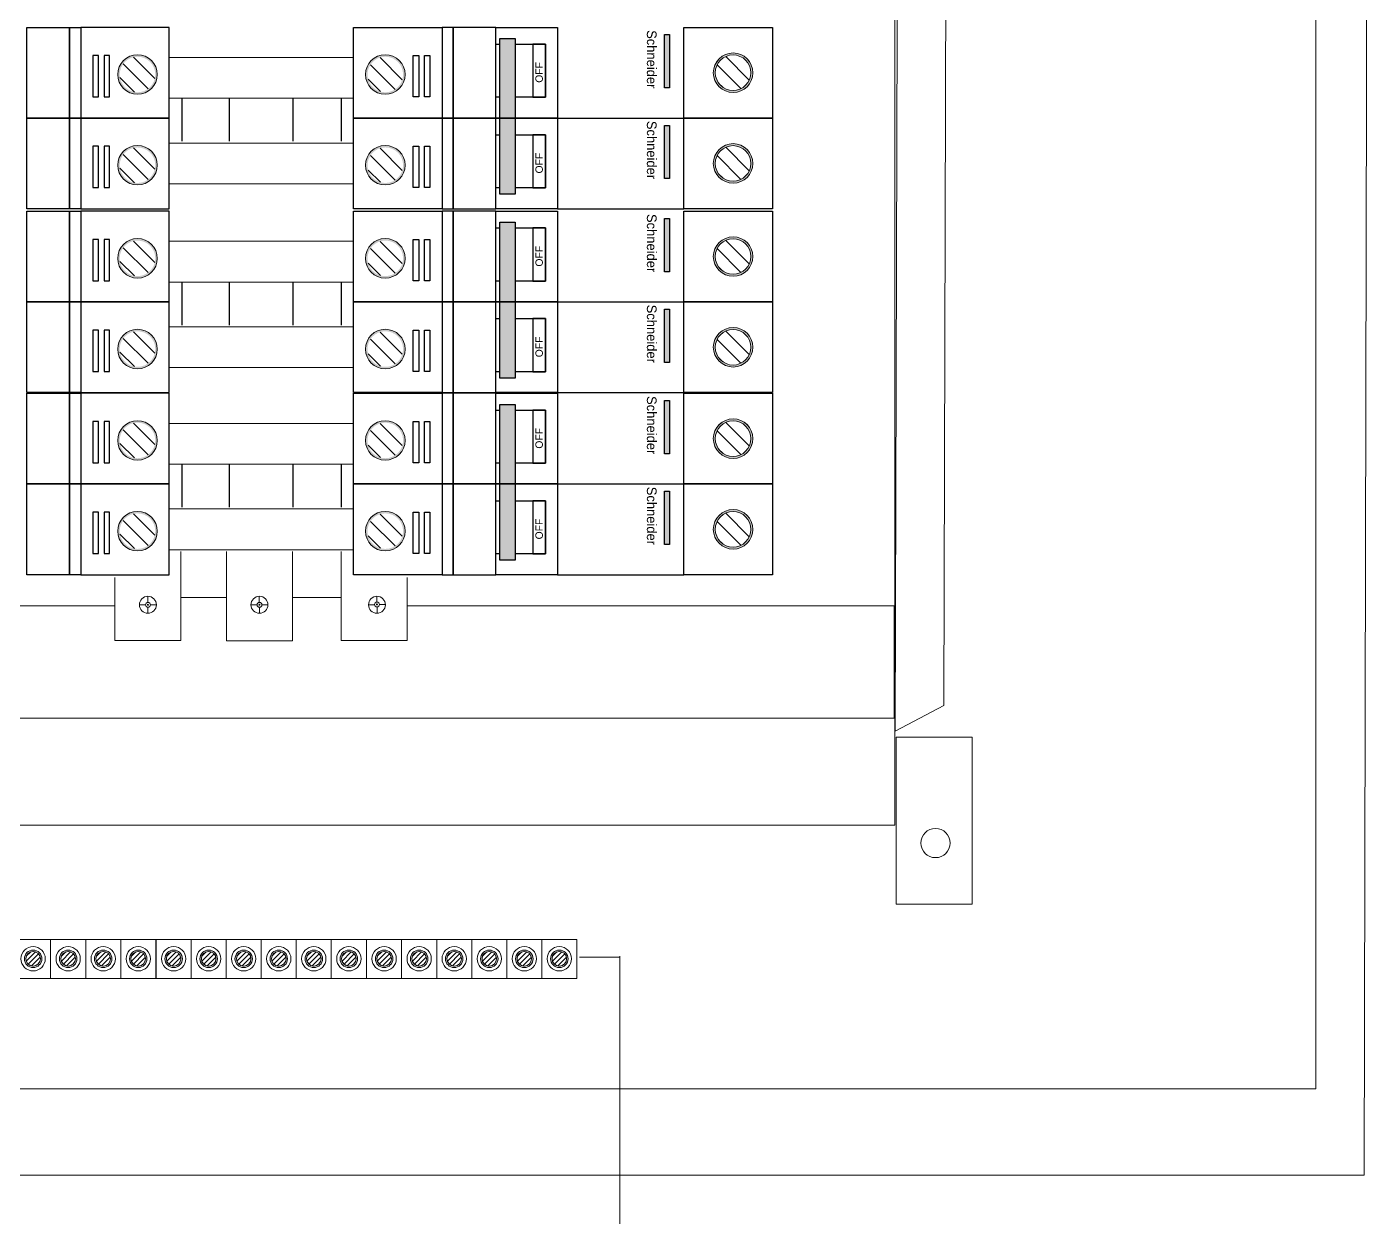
# Model space of a CAD drawing. Header units: inches. Extents: x 18739 to 22272, y 3658 to 7913.
# Drawn here: x 21770.38 to 21796.6, y 5304.57 to 5327.78 of the extents above; entities that cross this region are included whole.
import ezdxf

# ---------------------------------------------------------------- set-up
doc = ezdxf.new("R2010")
doc.units = ezdxf.units.IN
doc.header["$MEASUREMENT"] = 0
doc.layers.add('20-80AT', color=85, linetype='Continuous')
doc.layers.add('ENCLOSRURE', color=7, linetype='Continuous', lineweight=20)
doc.layers.add('LUGS', color=251, linetype='Continuous', lineweight=5)
doc.styles.get("Standard").update_dxf_attribs({"font": 'arial.ttf'})

msp = doc.modelspace()

# ---------------------------------------------------------------- hatches: boundary and pattern name
h = msp.add_hatch(color=3)
h.dxf.hatch_style = 1
h.paths.add_polyline_path([(21779.59569, 5327.55165), (21779.89728, 5327.55165), (21779.89728, 5324.51558), (21779.59569, 5324.51558)])
h = msp.add_hatch(color=3)
h.dxf.hatch_style = 1
h.paths.add_polyline_path([(21782.90729, 5327.6256), (21782.80587, 5327.6256), (21782.80587, 5326.58651), (21782.90729, 5326.58651)])
h = msp.add_hatch(color=3)
h.dxf.hatch_style = 1
h.paths.add_polyline_path([(21782.9073, 5325.85719), (21782.80588, 5325.85719), (21782.80588, 5324.8181), (21782.9073, 5324.8181)])
h = msp.add_hatch(color=3)
h.dxf.hatch_style = 1
h.paths.add_polyline_path([(21782.90729, 5324.04144), (21782.80587, 5324.04144), (21782.80587, 5323.00234), (21782.90729, 5323.00234)])
h = msp.add_hatch(color=3)
h.dxf.hatch_style = 1
h.paths.add_polyline_path([(21779.59569, 5323.96749), (21779.89728, 5323.96749), (21779.89728, 5320.93142), (21779.59569, 5320.93142)])
h = msp.add_hatch(color=3)
h.dxf.hatch_style = 1
h.paths.add_polyline_path([(21782.9073, 5322.27303), (21782.80588, 5322.27303), (21782.80588, 5321.23393), (21782.9073, 5321.23393)])
h = msp.add_hatch(color=3)
h.dxf.hatch_style = 1
h.paths.add_polyline_path([(21779.59569, 5320.41734), (21779.89728, 5320.41734), (21779.89728, 5317.38127), (21779.59569, 5317.38127)])
h = msp.add_hatch(color=3)
h.dxf.hatch_style = 1
h.paths.add_polyline_path([(21782.90729, 5320.49129), (21782.80587, 5320.49129), (21782.80587, 5319.4522), (21782.90729, 5319.4522)])
h = msp.add_hatch(color=3)
h.dxf.hatch_style = 1
h.paths.add_polyline_path([(21782.9073, 5318.72288), (21782.80588, 5318.72288), (21782.80588, 5317.68379), (21782.9073, 5317.68379)])
at = {"layer": 'ENCLOSRURE'}
h = msp.add_hatch(color=253, dxfattribs=at)
h.dxf.hatch_style = 1
h.paths.add_polyline_path([(21772.53545, 5326.46305, 1), (21772.53545, 5327.23383, 1)])
h.paths.add_polyline_path([(21772.53545, 5327.19499, -1), (21772.53545, 5326.5019, -1)], flags=16)
h = msp.add_hatch(dxfattribs=at)
h.set_pattern_fill('ANSI31', color=253, scale=1.86272, angle=90)
h.set_pattern_definition([(135, (16649.85008, -7617.76967), (-0.1646427027, -0.1646427027), [])])
h.paths.add_polyline_path([(21772.53545, 5327.19499, 1), (21772.53545, 5326.5019, 1)])
h = msp.add_hatch(color=253, dxfattribs=at)
h.dxf.hatch_style = 1
h.paths.add_polyline_path([(21777.36611, 5326.46306, -1), (21777.36611, 5327.23384, -1)])
h.paths.add_polyline_path([(21777.36611, 5327.19499, 1), (21777.36611, 5326.5019, 1)], flags=16)
h = msp.add_hatch(dxfattribs=at)
h.set_pattern_fill('ANSI31', color=253, scale=1.86272, angle=90)
h.set_pattern_definition([(135, (16649.7147, -7617.76966), (-0.1646427027, -0.1646427027), [])])
h.paths.add_polyline_path([(21777.36611, 5327.19499, -1), (21777.36611, 5326.5019, -1)])
h = msp.add_hatch(color=253, dxfattribs=at)
h.dxf.hatch_style = 1
h.paths.add_polyline_path([(21784.5308, 5326.8834, 1), (21783.76002, 5326.8834, 1)])
h.paths.add_polyline_path([(21784.49195, 5326.8834, 1), (21783.79886, 5326.8834, 1)], flags=16)
h = msp.add_hatch(dxfattribs=at)
h.set_pattern_fill('ANSI31', color=253, scale=1.86272, angle=90)
h.set_pattern_definition([(135, (16642.9354, -7617.7347), (-0.1646427027, -0.1646427027), [])])
h.paths.add_polyline_path([(21784.49195, 5326.8834, 1), (21783.79886, 5326.8834, 1)])
h = msp.add_hatch(color=253, dxfattribs=at)
h.dxf.hatch_style = 1
h.paths.add_polyline_path([(21772.53544, 5324.69465, 1), (21772.53544, 5325.46543, 1)])
h.paths.add_polyline_path([(21772.53544, 5325.42658, -1), (21772.53544, 5324.73349, -1)], flags=16)
h = msp.add_hatch(dxfattribs=at)
h.set_pattern_fill('ANSI31', color=253, scale=1.86272, angle=90)
h.set_pattern_definition([(135, (16649.85008, -7619.53807), (-0.1646427027, -0.1646427027), [])])
h.paths.add_polyline_path([(21772.53544, 5325.42658, 1), (21772.53544, 5324.73349, 1)])
h = msp.add_hatch(color=253, dxfattribs=at)
h.dxf.hatch_style = 1
h.paths.add_polyline_path([(21777.36613, 5324.69465, -1), (21777.36613, 5325.46543, -1)])
h.paths.add_polyline_path([(21777.36613, 5325.42658, 1), (21777.36613, 5324.73349, 1)], flags=16)
h = msp.add_hatch(dxfattribs=at)
h.set_pattern_fill('ANSI31', color=253, scale=1.86272, angle=90)
h.set_pattern_definition([(135, (16649.7147, -7619.53807), (-0.1646427027, -0.1646427027), [])])
h.paths.add_polyline_path([(21777.36613, 5325.42658, -1), (21777.36613, 5324.73349, -1)])
h = msp.add_hatch(color=253, dxfattribs=at)
h.dxf.hatch_style = 1
h.paths.add_polyline_path([(21784.53081, 5325.11499, 1), (21783.76003, 5325.11499, 1)])
h.paths.add_polyline_path([(21784.49196, 5325.11499, 1), (21783.79887, 5325.11499, 1)], flags=16)
h = msp.add_hatch(dxfattribs=at)
h.set_pattern_fill('ANSI31', color=253, scale=1.86272, angle=90)
h.set_pattern_definition([(135, (16642.93541, -7619.50312), (-0.1646427027, -0.1646427027), [])])
h.paths.add_polyline_path([(21784.49196, 5325.11499, 1), (21783.79887, 5325.11499, 1)])
h = msp.add_hatch(color=253, dxfattribs=at)
h.dxf.hatch_style = 1
h.paths.add_polyline_path([(21772.53545, 5322.87889, 1), (21772.53545, 5323.64967, 1)])
h.paths.add_polyline_path([(21772.53545, 5323.61083, -1), (21772.53545, 5322.91774, -1)], flags=16)
h = msp.add_hatch(dxfattribs=at)
h.set_pattern_fill('ANSI31', color=253, scale=1.86272, angle=90)
h.set_pattern_definition([(135, (16649.85008, -7621.35383), (-0.1646427027, -0.1646427027), [])])
h.paths.add_polyline_path([(21772.53545, 5323.61083, 1), (21772.53545, 5322.91774, 1)])
h = msp.add_hatch(color=253, dxfattribs=at)
h.dxf.hatch_style = 1
h.paths.add_polyline_path([(21777.36611, 5322.8789, -1), (21777.36611, 5323.64968, -1)])
h.paths.add_polyline_path([(21777.36611, 5323.61083, 1), (21777.36611, 5322.91774, 1)], flags=16)
h = msp.add_hatch(dxfattribs=at)
h.set_pattern_fill('ANSI31', color=253, scale=1.86272, angle=90)
h.set_pattern_definition([(135, (16649.7147, -7621.35382), (-0.1646427027, -0.1646427027), [])])
h.paths.add_polyline_path([(21777.36611, 5323.61083, -1), (21777.36611, 5322.91774, -1)])
h = msp.add_hatch(color=253, dxfattribs=at)
h.dxf.hatch_style = 1
h.paths.add_polyline_path([(21784.5308, 5323.29924, 1), (21783.76002, 5323.29924, 1)])
h.paths.add_polyline_path([(21784.49195, 5323.29924, 1), (21783.79886, 5323.29924, 1)], flags=16)
h = msp.add_hatch(dxfattribs=at)
h.set_pattern_fill('ANSI31', color=253, scale=1.86272, angle=90)
h.set_pattern_definition([(135, (16642.9354, -7621.31887), (-0.1646427027, -0.1646427027), [])])
h.paths.add_polyline_path([(21784.49195, 5323.29924, 1), (21783.79886, 5323.29924, 1)])
h = msp.add_hatch(color=253, dxfattribs=at)
h.dxf.hatch_style = 1
h.paths.add_polyline_path([(21772.53544, 5321.11049, 1), (21772.53544, 5321.88127, 1)])
h.paths.add_polyline_path([(21772.53544, 5321.84242, -1), (21772.53544, 5321.14933, -1)], flags=16)
h = msp.add_hatch(dxfattribs=at)
h.set_pattern_fill('ANSI31', color=253, scale=1.86272, angle=90)
h.set_pattern_definition([(135, (16649.85008, -7623.12223), (-0.1646427027, -0.1646427027), [])])
h.paths.add_polyline_path([(21772.53544, 5321.84242, 1), (21772.53544, 5321.14933, 1)])
h = msp.add_hatch(color=253, dxfattribs=at)
h.dxf.hatch_style = 1
h.paths.add_polyline_path([(21777.36613, 5321.11049, -1), (21777.36613, 5321.88127, -1)])
h.paths.add_polyline_path([(21777.36613, 5321.84242, 1), (21777.36613, 5321.14933, 1)], flags=16)
h = msp.add_hatch(dxfattribs=at)
h.set_pattern_fill('ANSI31', color=253, scale=1.86272, angle=90)
h.set_pattern_definition([(135, (16649.7147, -7623.12223), (-0.1646427027, -0.1646427027), [])])
h.paths.add_polyline_path([(21777.36613, 5321.84242, -1), (21777.36613, 5321.14933, -1)])
h = msp.add_hatch(color=253, dxfattribs=at)
h.dxf.hatch_style = 1
h.paths.add_polyline_path([(21784.53081, 5321.53083, 1), (21783.76003, 5321.53083, 1)])
h.paths.add_polyline_path([(21784.49196, 5321.53083, 1), (21783.79887, 5321.53083, 1)], flags=16)
h = msp.add_hatch(dxfattribs=at)
h.set_pattern_fill('ANSI31', color=253, scale=1.86272, angle=90)
h.set_pattern_definition([(135, (16642.93541, -7623.08728), (-0.1646427027, -0.1646427027), [])])
h.paths.add_polyline_path([(21784.49196, 5321.53083, 1), (21783.79887, 5321.53083, 1)])
h = msp.add_hatch(color=253, dxfattribs=at)
h.dxf.hatch_style = 1
h.paths.add_polyline_path([(21772.53545, 5319.32874, 1), (21772.53545, 5320.09952, 1)])
h.paths.add_polyline_path([(21772.53545, 5320.06068, -1), (21772.53545, 5319.36759, -1)], flags=16)
h = msp.add_hatch(color=253, dxfattribs=at)
h.dxf.hatch_style = 1
h.paths.add_polyline_path([(21777.36611, 5319.32875, -1), (21777.36611, 5320.09953, -1)])
h.paths.add_polyline_path([(21777.36611, 5320.06068, 1), (21777.36611, 5319.36759, 1)], flags=16)
h = msp.add_hatch(color=253, dxfattribs=at)
h.dxf.hatch_style = 1
h.paths.add_polyline_path([(21784.5308, 5319.74909, 1), (21783.76002, 5319.74909, 1)])
h.paths.add_polyline_path([(21784.49195, 5319.74909, 1), (21783.79886, 5319.74909, 1)], flags=16)
h = msp.add_hatch(dxfattribs=at)
h.set_pattern_fill('ANSI31', color=253, scale=1.86272, angle=90)
h.set_pattern_definition([(135, (16642.9354, -7624.86902), (-0.1646427027, -0.1646427027), [])])
h.paths.add_polyline_path([(21784.49195, 5319.74909, 1), (21783.79886, 5319.74909, 1)])
h = msp.add_hatch(dxfattribs=at)
h.set_pattern_fill('ANSI31', color=253, scale=1.86272, angle=90)
h.set_pattern_definition([(135, (16649.85008, -7624.90398), (-0.1646427027, -0.1646427027), [])])
h.paths.add_polyline_path([(21772.53545, 5320.06068, 1), (21772.53545, 5319.36759, 1)])
h = msp.add_hatch(dxfattribs=at)
h.set_pattern_fill('ANSI31', color=253, scale=1.86272, angle=90)
h.set_pattern_definition([(135, (16649.7147, -7624.90397), (-0.1646427027, -0.1646427027), [])])
h.paths.add_polyline_path([(21777.36611, 5320.06068, -1), (21777.36611, 5319.36759, -1)])
h = msp.add_hatch(color=253, dxfattribs=at)
h.dxf.hatch_style = 1
h.paths.add_polyline_path([(21772.53544, 5317.56034, 1), (21772.53544, 5318.33112, 1)])
h.paths.add_polyline_path([(21772.53544, 5318.29227, -1), (21772.53544, 5317.59918, -1)], flags=16)
h = msp.add_hatch(dxfattribs=at)
h.set_pattern_fill('ANSI31', color=253, scale=1.86272, angle=90)
h.set_pattern_definition([(135, (16649.85008, -7626.67238), (-0.1646427027, -0.1646427027), [])])
h.paths.add_polyline_path([(21772.53544, 5318.29227, 1), (21772.53544, 5317.59918, 1)])
h = msp.add_hatch(color=253, dxfattribs=at)
h.dxf.hatch_style = 1
h.paths.add_polyline_path([(21777.36613, 5317.56034, -1), (21777.36613, 5318.33112, -1)])
h.paths.add_polyline_path([(21777.36613, 5318.29227, 1), (21777.36613, 5317.59918, 1)], flags=16)
h = msp.add_hatch(dxfattribs=at)
h.set_pattern_fill('ANSI31', color=253, scale=1.86272, angle=90)
h.set_pattern_definition([(135, (16649.7147, -7626.67238), (-0.1646427027, -0.1646427027), [])])
h.paths.add_polyline_path([(21777.36613, 5318.29227, -1), (21777.36613, 5317.59918, -1)])
h = msp.add_hatch(color=253, dxfattribs=at)
h.dxf.hatch_style = 1
h.paths.add_polyline_path([(21784.53081, 5317.98068, 1), (21783.76003, 5317.98068, 1)])
h.paths.add_polyline_path([(21784.49196, 5317.98068, 1), (21783.79887, 5317.98068, 1)], flags=16)
h = msp.add_hatch(dxfattribs=at)
h.set_pattern_fill('ANSI31', color=253, scale=1.86272, angle=90)
h.set_pattern_definition([(135, (16642.93541, -7626.63743), (-0.1646427027, -0.1646427027), [])])
h.paths.add_polyline_path([(21784.49196, 5317.98068, 1), (21783.79887, 5317.98068, 1)])
h = msp.add_hatch(color=4, dxfattribs=at)
h.dxf.hatch_style = 1
h.paths.add_polyline_path([(21770.33058, 5309.60813, 1), (21770.67144, 5309.60813, 1)])
h.paths.add_polyline_path([(21770.3596, 5309.60813, 1), (21770.64241, 5309.60813, 1)], flags=16)
h = msp.add_hatch(dxfattribs=at)
h.set_pattern_fill('ANSI31', color=4, scale=0.54387, angle=-180)
h.set_pattern_definition([(225, (22518.225846, 4716.98511), (0.0480717483, -0.0480717483), [])])
h.paths.add_polyline_path([(21770.3596, 5309.60813, 1), (21770.64241, 5309.60813, 1)])
h = msp.add_hatch(color=4, dxfattribs=at)
h.dxf.hatch_style = 1
h.paths.add_polyline_path([(21771.01365, 5309.60813, 1), (21771.35452, 5309.60813, 1)])
h.paths.add_polyline_path([(21771.04268, 5309.60813, 1), (21771.32549, 5309.60813, 1)], flags=16)
h = msp.add_hatch(dxfattribs=at)
h.set_pattern_fill('ANSI31', color=4, scale=0.54387, angle=-180)
h.set_pattern_definition([(225, (22518.908924, 4716.98511), (0.0480717483, -0.0480717483), [])])
h.paths.add_polyline_path([(21771.04268, 5309.60813, 1), (21771.32549, 5309.60813, 1)])
h = msp.add_hatch(color=4, dxfattribs=at)
h.dxf.hatch_style = 1
h.paths.add_polyline_path([(21771.69673, 5309.60813, 1), (21772.0376, 5309.60813, 1)])
h.paths.add_polyline_path([(21771.72576, 5309.60813, 1), (21772.00857, 5309.60813, 1)], flags=16)
h = msp.add_hatch(dxfattribs=at)
h.set_pattern_fill('ANSI31', color=4, scale=0.54387, angle=-180)
h.set_pattern_definition([(225, (22519.592, 4716.98511), (0.0480717483, -0.0480717483), [])])
h.paths.add_polyline_path([(21771.72576, 5309.60813, 1), (21772.00857, 5309.60813, 1)])
h = msp.add_hatch(color=4, dxfattribs=at)
h.dxf.hatch_style = 1
h.paths.add_polyline_path([(21772.37981, 5309.60813, 1), (21772.72068, 5309.60813, 1)])
h.paths.add_polyline_path([(21772.40884, 5309.60813, 1), (21772.69165, 5309.60813, 1)], flags=16)
h = msp.add_hatch(dxfattribs=at)
h.set_pattern_fill('ANSI31', color=4, scale=0.54387, angle=-180)
h.set_pattern_definition([(225, (22520.27508, 4716.98511), (0.0480717483, -0.0480717483), [])])
h.paths.add_polyline_path([(21772.40884, 5309.60813, 1), (21772.69165, 5309.60813, 1)])
h = msp.add_hatch(color=4, dxfattribs=at)
h.dxf.hatch_style = 1
h.paths.add_polyline_path([(21773.0697, 5309.60813, 1), (21773.41057, 5309.60813, 1)])
h.paths.add_polyline_path([(21773.09873, 5309.60813, 1), (21773.38154, 5309.60813, 1)], flags=16)
h = msp.add_hatch(dxfattribs=at)
h.set_pattern_fill('ANSI31', color=4, scale=0.54387, angle=-180)
h.set_pattern_definition([(225, (22520.96497, 4716.98511), (0.0480717483, -0.0480717483), [])])
h.paths.add_polyline_path([(21773.09873, 5309.60813, 1), (21773.38154, 5309.60813, 1)])
h = msp.add_hatch(color=4, dxfattribs=at)
h.dxf.hatch_style = 1
h.paths.add_polyline_path([(21773.75278, 5309.60813, 1), (21774.09364, 5309.60813, 1)])
h.paths.add_polyline_path([(21773.7818, 5309.60813, 1), (21774.06461, 5309.60813, 1)], flags=16)
h = msp.add_hatch(dxfattribs=at)
h.set_pattern_fill('ANSI31', color=4, scale=0.54387, angle=-180)
h.set_pattern_definition([(225, (22521.648046, 4716.98511), (0.0480717483, -0.0480717483), [])])
h.paths.add_polyline_path([(21773.7818, 5309.60813, 1), (21774.06461, 5309.60813, 1)])
h = msp.add_hatch(color=4, dxfattribs=at)
h.dxf.hatch_style = 1
h.paths.add_polyline_path([(21774.43585, 5309.60813, 1), (21774.77672, 5309.60813, 1)])
h.paths.add_polyline_path([(21774.46488, 5309.60813, 1), (21774.74769, 5309.60813, 1)], flags=16)
h = msp.add_hatch(dxfattribs=at)
h.set_pattern_fill('ANSI31', color=4, scale=0.54387, angle=-180)
h.set_pattern_definition([(225, (22522.331123, 4716.98511), (0.0480717483, -0.0480717483), [])])
h.paths.add_polyline_path([(21774.46488, 5309.60813, 1), (21774.74769, 5309.60813, 1)])
h = msp.add_hatch(color=4, dxfattribs=at)
h.dxf.hatch_style = 1
h.paths.add_polyline_path([(21775.11893, 5309.60813, 1), (21775.4598, 5309.60813, 1)])
h.paths.add_polyline_path([(21775.14796, 5309.60813, 1), (21775.43077, 5309.60813, 1)], flags=16)
h = msp.add_hatch(dxfattribs=at)
h.set_pattern_fill('ANSI31', color=4, scale=0.54387, angle=-180)
h.set_pattern_definition([(225, (22523.0142, 4716.98511), (0.0480717483, -0.0480717483), [])])
h.paths.add_polyline_path([(21775.14796, 5309.60813, 1), (21775.43077, 5309.60813, 1)])
h = msp.add_hatch(color=4, dxfattribs=at)
h.dxf.hatch_style = 1
h.paths.add_polyline_path([(21775.80201, 5309.60813, 1), (21776.14288, 5309.60813, 1)])
h.paths.add_polyline_path([(21775.83104, 5309.60813, 1), (21776.11385, 5309.60813, 1)], flags=16)
h = msp.add_hatch(dxfattribs=at)
h.set_pattern_fill('ANSI31', color=4, scale=0.54387, angle=-180)
h.set_pattern_definition([(225, (22523.69728, 4716.98511), (0.0480717483, -0.0480717483), [])])
h.paths.add_polyline_path([(21775.83104, 5309.60813, 1), (21776.11385, 5309.60813, 1)])
h = msp.add_hatch(color=4, dxfattribs=at)
h.dxf.hatch_style = 1
h.paths.add_polyline_path([(21776.48509, 5309.60813, 1), (21776.82595, 5309.60813, 1)])
h.paths.add_polyline_path([(21776.51411, 5309.60813, 1), (21776.79692, 5309.60813, 1)], flags=16)
h = msp.add_hatch(dxfattribs=at)
h.set_pattern_fill('ANSI31', color=4, scale=0.54387, angle=-180)
h.set_pattern_definition([(225, (22524.380356, 4716.98511), (0.0480717483, -0.0480717483), [])])
h.paths.add_polyline_path([(21776.51411, 5309.60813, 1), (21776.79692, 5309.60813, 1)])
h = msp.add_hatch(color=4, dxfattribs=at)
h.dxf.hatch_style = 1
h.paths.add_polyline_path([(21777.173, 5309.60813, 1), (21777.51387, 5309.60813, 1)])
h.paths.add_polyline_path([(21777.20203, 5309.60813, 1), (21777.48484, 5309.60813, 1)], flags=16)
h = msp.add_hatch(dxfattribs=at)
h.set_pattern_fill('ANSI31', color=4, scale=0.54387, angle=-180)
h.set_pattern_definition([(225, (22525.06827, 4716.98511), (0.0480717483, -0.0480717483), [])])
h.paths.add_polyline_path([(21777.20203, 5309.60813, 1), (21777.48484, 5309.60813, 1)])
h = msp.add_hatch(color=4, dxfattribs=at)
h.dxf.hatch_style = 1
h.paths.add_polyline_path([(21777.85608, 5309.60813, 1), (21778.19695, 5309.60813, 1)])
h.paths.add_polyline_path([(21777.88511, 5309.60813, 1), (21778.16792, 5309.60813, 1)], flags=16)
h = msp.add_hatch(dxfattribs=at)
h.set_pattern_fill('ANSI31', color=4, scale=0.54387, angle=-180)
h.set_pattern_definition([(225, (22525.75135, 4716.98511), (0.0480717483, -0.0480717483), [])])
h.paths.add_polyline_path([(21777.88511, 5309.60813, 1), (21778.16792, 5309.60813, 1)])
h = msp.add_hatch(color=4, dxfattribs=at)
h.dxf.hatch_style = 1
h.paths.add_polyline_path([(21778.53916, 5309.60813, 1), (21778.88002, 5309.60813, 1)])
h.paths.add_polyline_path([(21778.56819, 5309.60813, 1), (21778.851, 5309.60813, 1)], flags=16)
h = msp.add_hatch(dxfattribs=at)
h.set_pattern_fill('ANSI31', color=4, scale=0.54387, angle=-180)
h.set_pattern_definition([(225, (22526.43443, 4716.98511), (0.0480717483, -0.0480717483), [])])
h.paths.add_polyline_path([(21778.56819, 5309.60813, 1), (21778.851, 5309.60813, 1)])
h = msp.add_hatch(color=4, dxfattribs=at)
h.dxf.hatch_style = 1
h.paths.add_polyline_path([(21779.22224, 5309.60813, 1), (21779.5631, 5309.60813, 1)])
h.paths.add_polyline_path([(21779.25126, 5309.60813, 1), (21779.53407, 5309.60813, 1)], flags=16)
h = msp.add_hatch(dxfattribs=at)
h.set_pattern_fill('ANSI31', color=4, scale=0.54387, angle=-180)
h.set_pattern_definition([(225, (22527.117505, 4716.98511), (0.0480717483, -0.0480717483), [])])
h.paths.add_polyline_path([(21779.25126, 5309.60813, 1), (21779.53407, 5309.60813, 1)])
h = msp.add_hatch(color=4, dxfattribs=at)
h.dxf.hatch_style = 1
h.paths.add_polyline_path([(21779.90531, 5309.60813, 1), (21780.24618, 5309.60813, 1)])
h.paths.add_polyline_path([(21779.93434, 5309.60813, 1), (21780.21715, 5309.60813, 1)], flags=16)
h = msp.add_hatch(dxfattribs=at)
h.set_pattern_fill('ANSI31', color=4, scale=0.54387, angle=-180)
h.set_pattern_definition([(225, (22527.80058, 4716.98511), (0.0480717483, -0.0480717483), [])])
h.paths.add_polyline_path([(21779.93434, 5309.60813, 1), (21780.21715, 5309.60813, 1)])
h = msp.add_hatch(color=4, dxfattribs=at)
h.dxf.hatch_style = 1
h.paths.add_polyline_path([(21780.58839, 5309.60813, 1), (21780.92926, 5309.60813, 1)])
h.paths.add_polyline_path([(21780.61742, 5309.60813, 1), (21780.90023, 5309.60813, 1)], flags=16)
h = msp.add_hatch(dxfattribs=at)
h.set_pattern_fill('ANSI31', color=4, scale=0.54387, angle=-180)
h.set_pattern_definition([(225, (22528.48366, 4716.98511), (0.0480717483, -0.0480717483), [])])
h.paths.add_polyline_path([(21780.61742, 5309.60813, 1), (21780.90023, 5309.60813, 1)])

# ---------------------------------------------------------------- linework, layer by layer
at = {"color": 0}
for p, q in [((21773.40301, 5326.3811), (21773.40301, 5325.54742)), ((21774.32226, 5326.3811), (21774.32226, 5325.54742)), ((21775.56208, 5326.3811), (21775.56208, 5325.54742)), ((21776.50611, 5326.3811), (21776.50611, 5325.54742)), ((21780.72569, 5324.23092), (21783.18767, 5324.23092)), ((21773.40301, 5322.79694), (21773.40301, 5321.96326)), ((21774.32226, 5322.79694), (21774.32226, 5321.96326)), ((21775.56208, 5322.79694), (21775.56208, 5321.96326)), ((21776.50611, 5322.79694), (21776.50611, 5321.96326)), ((21780.72569, 5320.64676), (21783.18767, 5320.64676)), ((21773.40301, 5319.24679), (21773.40301, 5318.41311)), ((21774.32226, 5319.24679), (21774.32226, 5318.41311)), ((21775.56208, 5319.24679), (21775.56208, 5318.41311)), ((21776.50611, 5319.24679), (21776.50611, 5318.41311)), ((21780.72569, 5317.09661), (21783.18767, 5317.09661))]:
    msp.add_line(p, q, dxfattribs=at)
at = {"color": 3}
for points in [[(21779.59569, 5324.51558), (21779.59569, 5327.55165), (21779.89728, 5327.55165), (21779.89728, 5324.51558)], [(21782.90729, 5327.6256), (21782.90729, 5326.58651), (21782.80587, 5326.58651), (21782.80587, 5327.6256)], [(21782.9073, 5325.85719), (21782.9073, 5324.8181), (21782.80588, 5324.8181), (21782.80588, 5325.85719)], [(21782.90729, 5324.04144), (21782.90729, 5323.00234), (21782.80587, 5323.00234), (21782.80587, 5324.04144)], [(21779.59569, 5320.93142), (21779.59569, 5323.96749), (21779.89728, 5323.96749), (21779.89728, 5320.93142)], [(21782.9073, 5322.27303), (21782.9073, 5321.23393), (21782.80588, 5321.23393), (21782.80588, 5322.27303)], [(21779.59569, 5317.38127), (21779.59569, 5320.41734), (21779.89728, 5320.41734), (21779.89728, 5317.38127)], [(21782.90729, 5320.49129), (21782.90729, 5319.4522), (21782.80587, 5319.4522), (21782.80587, 5320.49129)], [(21782.9073, 5318.72288), (21782.9073, 5317.68379), (21782.80588, 5317.68379), (21782.80588, 5318.72288)]]:
    msp.add_lwpolyline(points, close=True, dxfattribs=at)
at = {"layer": '20-80AT', "color": 0}
for p, q in [((21780.72567, 5325.99938), (21783.18766, 5325.99932)), ((21780.72567, 5324.23101), (21783.18766, 5324.23095)), ((21780.72567, 5322.41521), (21783.18766, 5322.41516)), ((21780.72567, 5320.64684), (21783.18766, 5320.64679)), ((21780.72567, 5318.86507), (21783.18766, 5318.86501)), ((21780.72567, 5317.0967), (21783.18766, 5317.09664))]:
    msp.add_line(p, q, dxfattribs=at)
for points in [[(21770.37972, 5327.76779), (21771.21187, 5327.76779), (21771.21187, 5325.99938), (21770.37972, 5325.99938)], [(21771.21187, 5327.76779), (21771.42966, 5327.76779), (21771.42966, 5325.9994), (21771.21187, 5325.9994)], [(21771.42967, 5327.7678), (21771.42966, 5325.9994), (21773.15465, 5325.9994), (21773.15466, 5327.7678)], [(21778.4719, 5327.76781), (21778.4719, 5325.99941), (21776.74691, 5325.99941), (21776.7469, 5327.76781)], [(21778.68969, 5327.7678), (21778.4719, 5327.7678), (21778.4719, 5325.99941), (21778.68969, 5325.99941)], [(21779.52185, 5327.7678), (21778.68969, 5327.7678), (21778.68969, 5325.99939), (21779.52185, 5325.99939)], [(21779.52194, 5325.99938), (21779.52193, 5327.76779), (21780.72566, 5327.76779), (21780.72566, 5325.99938)], [(21784.91264, 5327.76773), (21784.91264, 5325.99933), (21783.18765, 5325.99933), (21783.18764, 5327.76773)], [(21780.48987, 5326.40633), (21780.48987, 5327.44085), (21780.24169, 5327.44085), (21780.24169, 5326.40633)], [(21771.77394, 5326.41225), (21771.77394, 5327.2168), (21771.66646, 5327.2168), (21771.66646, 5326.41225)], [(21771.99135, 5326.41225), (21771.99135, 5327.2168), (21771.88386, 5327.2168), (21771.88386, 5326.41225)], [(21777.91021, 5326.41225), (21777.91021, 5327.21681), (21778.0177, 5327.21681), (21778.0177, 5326.41225)], [(21778.12762, 5326.41225), (21778.12762, 5327.21681), (21778.23511, 5327.21681), (21778.23511, 5326.41225)], [(21770.37971, 5325.99939), (21771.21187, 5325.99939), (21771.21187, 5324.23098), (21770.37971, 5324.23098)], [(21771.21187, 5325.99939), (21771.42965, 5325.99939), (21771.42965, 5324.23099), (21771.21187, 5324.23099)], [(21771.42966, 5325.9994), (21771.42965, 5324.23099), (21773.15465, 5324.23099), (21773.15465, 5325.9994)], [(21778.47191, 5325.9994), (21778.47191, 5324.23099), (21776.74692, 5324.23099), (21776.74691, 5325.9994)], [(21778.6897, 5325.99939), (21778.47191, 5325.99939), (21778.47191, 5324.23099), (21778.6897, 5324.23099)], [(21779.52186, 5325.99939), (21778.6897, 5325.99939), (21778.6897, 5324.23098), (21779.52186, 5324.23098)], [(21779.52195, 5324.23097), (21779.52195, 5325.99938), (21780.72567, 5325.99938), (21780.72567, 5324.23097)], [(21784.91265, 5325.99932), (21784.91266, 5324.23091), (21783.18766, 5324.23091), (21783.18766, 5325.99932)], [(21780.48988, 5324.63792), (21780.48988, 5325.67244), (21780.24171, 5325.67244), (21780.24171, 5324.63792)], [(21771.77394, 5324.64384), (21771.77394, 5325.4484), (21771.66645, 5325.4484), (21771.66645, 5324.64384)], [(21771.99134, 5324.64384), (21771.99134, 5325.4484), (21771.88386, 5325.4484), (21771.88386, 5324.64384)], [(21777.91023, 5324.64384), (21777.91023, 5325.4484), (21778.01771, 5325.4484), (21778.01771, 5324.64384)], [(21778.12763, 5324.64384), (21778.12763, 5325.4484), (21778.23512, 5325.4484), (21778.23512, 5324.64384)], [(21770.37972, 5324.18363), (21771.21187, 5324.18363), (21771.21187, 5322.41522), (21770.37972, 5322.41522)], [(21771.21187, 5324.18363), (21771.42966, 5324.18363), (21771.42966, 5322.41524), (21771.21187, 5322.41524)], [(21771.42967, 5324.18364), (21771.42966, 5322.41524), (21773.15465, 5322.41524), (21773.15466, 5324.18364)], [(21778.4719, 5324.18365), (21778.4719, 5322.41524), (21776.74691, 5322.41524), (21776.7469, 5324.18365)], [(21778.68969, 5324.18364), (21778.4719, 5324.18364), (21778.4719, 5322.41524), (21778.68969, 5322.41524)], [(21779.52185, 5324.18364), (21778.68969, 5324.18364), (21778.68969, 5322.41523), (21779.52185, 5322.41523)], [(21779.52194, 5322.41522), (21779.52193, 5324.18362), (21780.72566, 5324.18362), (21780.72566, 5322.41522)], [(21784.91264, 5324.18357), (21784.91264, 5322.41516), (21783.18765, 5322.41516), (21783.18764, 5324.18357)], [(21780.48987, 5322.82217), (21780.48987, 5323.85669), (21780.24169, 5323.85669), (21780.24169, 5322.82217)], [(21771.77394, 5322.82809), (21771.77394, 5323.63264), (21771.66646, 5323.63264), (21771.66646, 5322.82809)], [(21771.99135, 5322.82809), (21771.99135, 5323.63264), (21771.88386, 5323.63264), (21771.88386, 5322.82809)], [(21777.91021, 5322.82809), (21777.91021, 5323.63265), (21778.0177, 5323.63265), (21778.0177, 5322.82809)], [(21778.12762, 5322.82809), (21778.12762, 5323.63265), (21778.23511, 5323.63265), (21778.23511, 5322.82809)], [(21770.37971, 5322.41523), (21771.21187, 5322.41523), (21771.21187, 5320.64682), (21770.37971, 5320.64682)], [(21771.21187, 5322.41523), (21771.42965, 5322.41523), (21771.42965, 5320.64683), (21771.21187, 5320.64683)], [(21771.42966, 5322.41524), (21771.42965, 5320.64683), (21773.15465, 5320.64683), (21773.15465, 5322.41524)], [(21778.47191, 5322.41524), (21778.47191, 5320.64683), (21776.74692, 5320.64683), (21776.74691, 5322.41524)], [(21778.6897, 5322.41523), (21778.47191, 5322.41523), (21778.47191, 5320.64683), (21778.6897, 5320.64683)], [(21779.52186, 5322.41523), (21778.6897, 5322.41523), (21778.6897, 5320.64682), (21779.52186, 5320.64682)], [(21779.52195, 5320.64681), (21779.52195, 5322.41521), (21780.72567, 5322.41521), (21780.72567, 5320.64681)], [(21784.91265, 5322.41516), (21784.91266, 5320.64675), (21783.18766, 5320.64675), (21783.18766, 5322.41516)], [(21780.48988, 5321.05376), (21780.48988, 5322.08828), (21780.24171, 5322.08828), (21780.24171, 5321.05376)], [(21771.77394, 5321.05968), (21771.77394, 5321.86424), (21771.66645, 5321.86424), (21771.66645, 5321.05968)], [(21771.99134, 5321.05968), (21771.99134, 5321.86424), (21771.88386, 5321.86424), (21771.88386, 5321.05968)], [(21777.91023, 5321.05968), (21777.91023, 5321.86424), (21778.01771, 5321.86424), (21778.01771, 5321.05968)], [(21778.12763, 5321.05968), (21778.12763, 5321.86424), (21778.23512, 5321.86424), (21778.23512, 5321.05968)], [(21770.37972, 5320.63349), (21771.21187, 5320.63349), (21771.21187, 5318.86507), (21770.37972, 5318.86507)], [(21771.21187, 5320.63349), (21771.42966, 5320.63349), (21771.42966, 5318.86509), (21771.21187, 5318.86509)], [(21771.42967, 5320.63349), (21771.42966, 5318.86509), (21773.15465, 5318.86509), (21773.15466, 5320.63349)], [(21778.4719, 5320.6335), (21778.4719, 5318.8651), (21776.74691, 5318.8651), (21776.7469, 5320.6335)], [(21778.68969, 5320.63349), (21778.4719, 5320.63349), (21778.4719, 5318.8651), (21778.68969, 5318.8651)], [(21779.52185, 5320.63349), (21778.68969, 5320.63349), (21778.68969, 5318.86508), (21779.52185, 5318.86508)], [(21779.52194, 5318.86507), (21779.52193, 5320.63348), (21780.72566, 5320.63348), (21780.72566, 5318.86507)], [(21784.91264, 5320.63342), (21784.91264, 5318.86502), (21783.18765, 5318.86502), (21783.18764, 5320.63342)], [(21771.77394, 5319.27794), (21771.77394, 5320.08249), (21771.66646, 5320.08249), (21771.66646, 5319.27794)], [(21771.99135, 5319.27794), (21771.99135, 5320.08249), (21771.88386, 5320.08249), (21771.88386, 5319.27794)], [(21777.91021, 5319.27794), (21777.91021, 5320.0825), (21778.0177, 5320.0825), (21778.0177, 5319.27794)], [(21778.12762, 5319.27794), (21778.12762, 5320.0825), (21778.23511, 5320.0825), (21778.23511, 5319.27794)], [(21780.48987, 5319.27202), (21780.48987, 5320.30654), (21780.24169, 5320.30654), (21780.24169, 5319.27202)], [(21770.37971, 5318.86508), (21771.21187, 5318.86508), (21771.21187, 5317.09667), (21770.37971, 5317.09667)], [(21771.21187, 5318.86508), (21771.42965, 5318.86508), (21771.42965, 5317.09668), (21771.21187, 5317.09668)], [(21771.42966, 5318.86509), (21771.42965, 5317.09668), (21773.15465, 5317.09668), (21773.15465, 5318.86509)], [(21778.47191, 5318.86509), (21778.47191, 5317.09668), (21776.74692, 5317.09668), (21776.74691, 5318.86509)], [(21778.6897, 5318.86508), (21778.47191, 5318.86508), (21778.47191, 5317.09668), (21778.6897, 5317.09668)], [(21779.52186, 5318.86508), (21778.6897, 5318.86508), (21778.6897, 5317.09667), (21779.52186, 5317.09667)], [(21779.52195, 5317.09666), (21779.52195, 5318.86507), (21780.72567, 5318.86507), (21780.72567, 5317.09666)], [(21784.91265, 5318.86501), (21784.91266, 5317.0966), (21783.18766, 5317.0966), (21783.18766, 5318.86501)], [(21780.48988, 5317.50361), (21780.48988, 5318.53813), (21780.24171, 5318.53813), (21780.24171, 5317.50361)], [(21771.77394, 5317.50953), (21771.77394, 5318.31409), (21771.66645, 5318.31409), (21771.66645, 5317.50953)], [(21771.99134, 5317.50953), (21771.99134, 5318.31409), (21771.88386, 5318.31409), (21771.88386, 5317.50953)], [(21777.91023, 5317.50953), (21777.91023, 5318.31409), (21778.01771, 5318.31409), (21778.01771, 5317.50953)], [(21778.12763, 5317.50953), (21778.12763, 5318.31409), (21778.23512, 5318.31409), (21778.23512, 5317.50953)]]:
    msp.add_lwpolyline(points, close=True, dxfattribs=at)
for points in [[(21780.72566, 5327.76773), (21780.72566, 5325.99936), (21783.18764, 5325.99936), (21783.18764, 5327.76773)], [(21779.59569, 5326.40633), (21779.52194, 5326.40633), (21779.52194, 5327.44085), (21779.59568, 5327.44085)], [(21779.89727, 5327.44085), (21780.48987, 5327.44085), (21780.48987, 5326.40633), (21779.89727, 5326.40633)], [(21780.72567, 5325.99937), (21779.52186, 5325.99938)], [(21779.52186, 5325.99937), (21779.59569, 5325.99937)], [(21779.89728, 5325.99937), (21780.72567, 5325.99935)], [(21780.72567, 5325.99932), (21780.72567, 5324.23095), (21783.18766, 5324.23095), (21783.18766, 5325.99932)], [(21779.5957, 5324.63792), (21779.52195, 5324.63792), (21779.52195, 5325.67244), (21779.5957, 5325.67244)], [(21779.89729, 5325.67244), (21780.48988, 5325.67244), (21780.48988, 5324.63792), (21779.89729, 5324.63792)], [(21780.72566, 5324.18357), (21780.72566, 5322.4152), (21783.18764, 5322.4152), (21783.18764, 5324.18357)], [(21779.59569, 5322.82217), (21779.52194, 5322.82217), (21779.52194, 5323.85669), (21779.59568, 5323.85669)], [(21779.89727, 5323.85669), (21780.48987, 5323.85669), (21780.48987, 5322.82217), (21779.89727, 5322.82217)], [(21780.72567, 5322.41521), (21779.52186, 5322.41522)], [(21779.52186, 5322.41521), (21779.59569, 5322.41521)], [(21779.89728, 5322.4152), (21780.72567, 5322.41519)], [(21780.72567, 5322.41516), (21780.72567, 5320.64679), (21783.18766, 5320.64679), (21783.18766, 5322.41516)], [(21779.5957, 5321.05376), (21779.52195, 5321.05376), (21779.52195, 5322.08828), (21779.5957, 5322.08828)], [(21779.89729, 5322.08828), (21780.48988, 5322.08828), (21780.48988, 5321.05376), (21779.89729, 5321.05376)], [(21780.72566, 5320.63342), (21780.72566, 5318.86505), (21783.18764, 5318.86505), (21783.18764, 5320.63342)], [(21779.59569, 5319.27202), (21779.52194, 5319.27202), (21779.52194, 5320.30654), (21779.59568, 5320.30654)], [(21779.89727, 5320.30654), (21780.48987, 5320.30654), (21780.48987, 5319.27202), (21779.89727, 5319.27202)], [(21780.72567, 5318.86506), (21779.52186, 5318.86507)], [(21779.52186, 5318.86506), (21779.59569, 5318.86506)], [(21779.89728, 5318.86506), (21780.72567, 5318.86504)], [(21780.72567, 5318.86501), (21780.72567, 5317.09664), (21783.18766, 5317.09664), (21783.18766, 5318.86501)], [(21779.5957, 5317.50361), (21779.52195, 5317.50361), (21779.52195, 5318.53813), (21779.5957, 5318.53813)], [(21779.89729, 5318.53813), (21780.48988, 5318.53813), (21780.48988, 5317.50361), (21779.89729, 5317.50361)]]:
    msp.add_lwpolyline(points, dxfattribs=at)
at = {"layer": 'ENCLOSRURE'}
for p, q in [((21772.73645, 5316.6751), (21772.73645, 5316.55739)), ((21774.90992, 5316.6751), (21774.90992, 5316.55739)), ((21777.20088, 5316.68057), (21777.20088, 5316.56286)), ((21772.69096, 5316.50995), (21772.57502, 5316.50995)), ((21772.74023, 5316.46102), (21772.74023, 5316.3467)), ((21772.78741, 5316.51195), (21772.90186, 5316.51195)), ((21774.86443, 5316.50995), (21774.74849, 5316.50995)), ((21774.9137, 5316.46102), (21774.9137, 5316.3467)), ((21774.96088, 5316.51195), (21775.07533, 5316.51195)), ((21777.15539, 5316.50995), (21777.03944, 5316.50995)), ((21777.20466, 5316.46649), (21777.20466, 5316.35217)), ((21777.25184, 5316.51742), (21777.36629, 5316.51742))]:
    msp.add_line(p, q, dxfattribs=at)
at = {"layer": 'ENCLOSRURE', "color": 252}
for p, q in [((21781.1537, 5309.64262), (21781.93305, 5309.64262)), ((21781.9393, 5309.66164), (21781.9393, 5302.06814))]:
    msp.add_line(p, q, dxfattribs=at)
at = {"layer": 'ENCLOSRURE'}
for points in [[(21753.17207, 5378.03026), (21796.60247, 5378.03026), (21796.45071, 5305.38892), (21753.02031, 5305.38892)], [(21754.27207, 5376.93026), (21795.50247, 5376.93026), (21795.50247, 5307.07429), (21754.27207, 5307.07429)], [(21787.43249, 5359.9366), (21788.37993, 5359.28101), (21788.25459, 5314.547), (21787.30715, 5314.0446)], [(21762.60669, 5357.30677), (21787.30031, 5357.30677), (21787.30031, 5312.21115), (21762.60669, 5312.21115)], [(21773.15034, 5327.181), (21776.74407, 5327.181), (21776.74407, 5326.38603), (21773.15034, 5326.38603)], [(21773.15034, 5325.51286), (21776.74407, 5325.51286), (21776.74407, 5324.71789), (21773.15034, 5324.71789)], [(21773.15034, 5323.59684), (21776.74407, 5323.59684), (21776.74407, 5322.80187), (21773.15034, 5322.80187)], [(21773.15034, 5321.92869), (21776.74407, 5321.92869), (21776.74407, 5321.13373), (21773.15034, 5321.13373)], [(21773.15034, 5320.04669), (21776.74407, 5320.04669), (21776.74407, 5319.25172), (21773.15034, 5319.25172)], [(21773.15034, 5318.37855), (21776.74407, 5318.37855), (21776.74407, 5317.58358), (21773.15034, 5317.58358)], [(21787.32336, 5313.92896), (21788.80637, 5313.92896), (21788.80637, 5310.67251), (21787.32336, 5310.67251)]]:
    msp.add_lwpolyline(points, close=True, dxfattribs=at)
for points in [[(21773.38177, 5317.54686), (21773.38177, 5315.81226), (21772.09354, 5315.81226), (21772.09354, 5317.04304)], [(21774.26758, 5317.55159), (21774.26758, 5315.81023), (21775.5558, 5315.81023), (21775.5558, 5317.54967)], [(21776.50544, 5317.5466), (21776.50544, 5315.81329), (21777.79366, 5315.81329), (21777.79366, 5317.04372)], [(21777.79366, 5316.49262), (21787.28404, 5316.49262), (21787.28404, 5314.29619), (21762.62951, 5314.29619), (21762.62951, 5316.49262), (21772.09354, 5316.49262)], [(21773.38177, 5316.65419), (21774.26758, 5316.65419)], [(21775.5558, 5316.65419), (21776.50544, 5316.65419)]]:
    msp.add_lwpolyline(points, dxfattribs=at)
at = {"layer": 'ENCLOSRURE', "color": 4}
for points in [[(21770.84255, 5309.22244), (21770.15947, 5309.22244), (21770.15947, 5309.98578), (21770.84255, 5309.98578)], [(21771.52563, 5309.22244), (21770.84255, 5309.22244), (21770.84255, 5309.98578), (21771.52563, 5309.98578)], [(21772.2087, 5309.22244), (21771.52563, 5309.22244), (21771.52563, 5309.98578), (21772.2087, 5309.98578)], [(21772.89178, 5309.22244), (21772.2087, 5309.22244), (21772.2087, 5309.98578), (21772.89178, 5309.98578)], [(21773.58167, 5309.22244), (21772.89859, 5309.22244), (21772.89859, 5309.98578), (21773.58167, 5309.98578)], [(21774.26475, 5309.22244), (21773.58167, 5309.22244), (21773.58167, 5309.98578), (21774.26475, 5309.98578)], [(21774.94783, 5309.22244), (21774.26475, 5309.22244), (21774.26475, 5309.98578), (21774.94783, 5309.98578)], [(21775.6309, 5309.22244), (21774.94783, 5309.22244), (21774.94783, 5309.98578), (21775.6309, 5309.98578)], [(21776.31398, 5309.22244), (21775.6309, 5309.22244), (21775.6309, 5309.98578), (21776.31398, 5309.98578)], [(21776.99706, 5309.22244), (21776.31398, 5309.22244), (21776.31398, 5309.98578), (21776.99706, 5309.98578)], [(21777.68497, 5309.22244), (21777.0019, 5309.22244), (21777.0019, 5309.98578), (21777.68497, 5309.98578)], [(21778.36805, 5309.22244), (21777.68497, 5309.22244), (21777.68497, 5309.98578), (21778.36805, 5309.98578)], [(21779.05113, 5309.22244), (21778.36805, 5309.22244), (21778.36805, 5309.98578), (21779.05113, 5309.98578)], [(21779.73421, 5309.22244), (21779.05113, 5309.22244), (21779.05113, 5309.98578), (21779.73421, 5309.98578)], [(21780.41728, 5309.22244), (21779.73421, 5309.22244), (21779.73421, 5309.98578), (21780.41728, 5309.98578)], [(21781.10036, 5309.22244), (21780.41728, 5309.22244), (21780.41728, 5309.98578), (21781.10036, 5309.98578)]]:
    msp.add_lwpolyline(points, close=True, dxfattribs=at)
at = {"layer": 'ENCLOSRURE'}
for centre, radius in [((21772.73904, 5316.51083), 0.16456), ((21774.9125, 5316.51083), 0.16456), ((21777.20346, 5316.51083), 0.16456), ((21772.73937, 5316.50924), 0.04767), ((21772.73943, 5316.51195), 0.00899), ((21774.91284, 5316.50924), 0.04767), ((21774.9129, 5316.51195), 0.00899), ((21777.2038, 5316.51471), 0.04767), ((21777.20386, 5316.51742), 0.00899), ((21788.09166, 5311.86518), 0.28501)]:
    msp.add_circle(centre, radius, dxfattribs=at)
at = {"layer": 'ENCLOSRURE', "color": 4}
for centre, radius in [((21770.50101, 5309.60813), 0.23695), ((21770.50101, 5309.60813), 0.17043), ((21770.50101, 5309.60813), 0.14141), ((21771.18409, 5309.60813), 0.23695), ((21771.18409, 5309.60813), 0.17043), ((21771.18409, 5309.60813), 0.14141), ((21771.86716, 5309.60813), 0.23695), ((21771.86716, 5309.60813), 0.17043), ((21771.86716, 5309.60813), 0.14141), ((21772.55024, 5309.60813), 0.23695), ((21772.55024, 5309.60813), 0.17043), ((21772.55024, 5309.60813), 0.14141), ((21773.24013, 5309.60813), 0.23695), ((21773.24013, 5309.60813), 0.17043), ((21773.24013, 5309.60813), 0.14141), ((21773.92321, 5309.60813), 0.23695), ((21773.92321, 5309.60813), 0.17043), ((21773.92321, 5309.60813), 0.14141), ((21774.60629, 5309.60813), 0.23695), ((21774.60629, 5309.60813), 0.17043), ((21774.60629, 5309.60813), 0.14141), ((21775.28936, 5309.60813), 0.23695), ((21775.28936, 5309.60813), 0.17043), ((21775.28936, 5309.60813), 0.14141), ((21775.97244, 5309.60813), 0.23695), ((21775.97244, 5309.60813), 0.17043), ((21775.97244, 5309.60813), 0.14141), ((21776.65552, 5309.60813), 0.23695), ((21776.65552, 5309.60813), 0.17043), ((21776.65552, 5309.60813), 0.14141), ((21777.34344, 5309.60813), 0.23695), ((21777.34344, 5309.60813), 0.17043), ((21777.34344, 5309.60813), 0.14141), ((21778.02651, 5309.60813), 0.23695), ((21778.02651, 5309.60813), 0.17043), ((21778.02651, 5309.60813), 0.14141), ((21778.70959, 5309.60813), 0.23695), ((21778.70959, 5309.60813), 0.17043), ((21778.70959, 5309.60813), 0.14141), ((21779.39267, 5309.60813), 0.23695), ((21779.39267, 5309.60813), 0.17043), ((21779.39267, 5309.60813), 0.14141), ((21780.07575, 5309.60813), 0.23695), ((21780.07575, 5309.60813), 0.17043), ((21780.07575, 5309.60813), 0.14141), ((21780.75882, 5309.60813), 0.23695), ((21780.75882, 5309.60813), 0.17043), ((21780.75882, 5309.60813), 0.14141)]:
    msp.add_circle(centre, radius, dxfattribs=at)
at = {"layer": 'LUGS'}
for centre, radius in [((21772.53545, 5326.84844, -4.00193), 0.38539), ((21777.36611, 5326.84845, -4.00193), 0.38539), ((21784.14541, 5326.8834, -0.38824), 0.38539), ((21784.14544, 5326.88353, -0.38824), 0.38539), ((21784.14541, 5326.8834, -0.19412), 0.34654), ((21772.53544, 5325.08004, -4.00193), 0.38539), ((21777.36613, 5325.08004, -4.00193), 0.38539), ((21784.14542, 5325.11499, -0.38824), 0.38539), ((21784.14545, 5325.11512, -0.38824), 0.38539), ((21784.14542, 5325.11499, -0.19412), 0.34654), ((21772.53545, 5323.26428, -4.00193), 0.38539), ((21777.36611, 5323.26429, -4.00193), 0.38539), ((21784.14541, 5323.29924, -0.38824), 0.38539), ((21784.14544, 5323.29936, -0.38824), 0.38539), ((21784.14541, 5323.29924, -0.19412), 0.34654), ((21772.53544, 5321.49588, -4.00193), 0.38539), ((21777.36613, 5321.49588, -4.00193), 0.38539), ((21784.14542, 5321.53083, -0.38824), 0.38539), ((21784.14545, 5321.53095, -0.38824), 0.38539), ((21784.14542, 5321.53083, -0.19412), 0.34654), ((21772.53545, 5319.71413, -4.00193), 0.38539), ((21777.36611, 5319.71414, -4.00193), 0.38539), ((21784.14541, 5319.74909, -0.38824), 0.38539), ((21784.14544, 5319.74922, -0.38824), 0.38539), ((21784.14541, 5319.74909, -0.19412), 0.34654), ((21772.53544, 5317.94573, -4.00193), 0.38539), ((21777.36613, 5317.94573, -4.00193), 0.38539), ((21784.14542, 5317.98068, -0.38824), 0.38539), ((21784.14545, 5317.98081, -0.38824), 0.38539), ((21784.14542, 5317.98068, -0.19412), 0.34654)]:
    msp.add_circle(centre, radius, dxfattribs=at)

# ---------------------------------------------------------------- texts
for p in [(21780.43692, 5326.68786), (21780.43694, 5324.91945), (21780.43692, 5323.1037), (21780.43694, 5321.33529), (21780.43692, 5319.55355), (21780.43694, 5317.78514)]:
    msp.add_text('OFF', height=0.144518, rotation=90).set_placement(p)
at = {"char_height": 0.1886298, "attachment_point": 7, "rotation": 270}
for insert in [(21782.46287, 5327.71322), (21782.46288, 5325.94481), (21782.46287, 5324.12906), (21782.46288, 5322.36065), (21782.46287, 5320.57891), (21782.46288, 5318.8105)]:
    msp.add_mtext_dynamic_manual_height_columns('{\\fBradley Hand ITC|b0|i0|c0|p66;Schneider}', width=35.0550439, gutter_width=1, heights=[0.83509], dxfattribs=dict(at, insert=insert))

doc.saveas('drawing.dxf')
